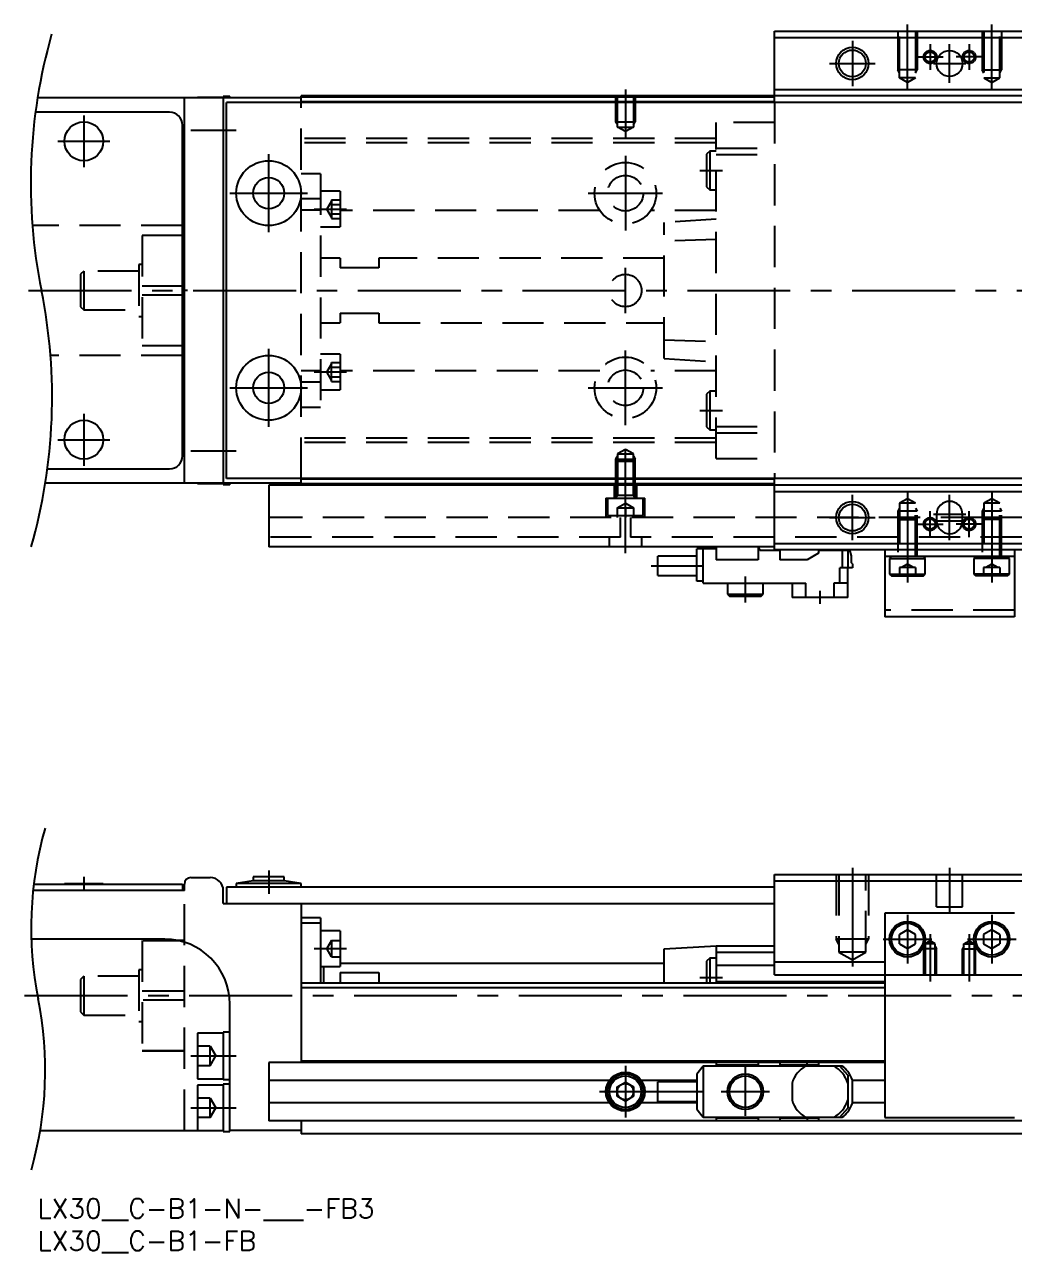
# Model space of a CAD drawing. Extents: x -2 to 444, y -8 to 195.
# Drawn here: x -2 to 150.6, y -8.3 to 181 of the extents above; entities that cross this region are included whole.
import ezdxf

# ---------------------------------------------------------------- set-up
doc = ezdxf.new("R2010")
doc.units = 0
doc.header["$LTSCALE"] = 0.5
doc.linetypes.add('CENTER', pattern=[50.8, 31.75, -6.35, 6.35, -6.35])
doc.linetypes.add('DASHED', pattern=[19.05, 12.7, -6.35])
for name, color, linetype in [('MSM_CENTER', 1, 'CENTER'), ('MSM_CONTINUOUS', 7, 'CONTINUOUS'), ('MSM_DASHED', 4, 'DASHED'), ('MSM_NARROW', 5, 'CONTINUOUS'), ('MSM_PART_NUMBER', 7, 'CONTINUOUS')]:
    doc.layers.add(name, color=color, linetype=linetype)
doc.styles.get("Standard").update_dxf_attribs({"font": 'txt.shx', "height": 3, "bigfont": 'bigfont.shx'})

msp = doc.modelspace()

# ---------------------------------------------------------------- linework, layer by layer
at = {"layer": 'MSM_CENTER'}
for p, q in [((134.14, 171.09), (134.14, 181)), ((147.14, 171.09), (147.14, 181)), ((125.64, 178.5), (125.64, 171.5)), ((137.64, 178), (137.64, 174)), ((140.64, 172), (140.64, 178)), ((143.64, 178), (143.64, 174)), ((122.14, 175), (129.14, 175)), ((135.64, 176), (139.64, 176)), ((138.14, 175), (143.14, 175)), ((145.64, 176), (141.64, 176)), ((90.64, 171), (90.64, 163.49)), ((7.14, 167), (7.14, 159)), ((23.64, 164.7), (30.64, 164.7)), ((3.14, 163), (11.14, 163)), ((35.64, 149), (35.64, 161)), ((90.64, 160.75), (90.64, 149.25)), ((102.14, 158.5), (105.64, 158.5)), ((29.64, 155), (41.64, 155)), ((84.89, 155), (96.39, 155)), ((42.64, 152.55), (47.64, 152.55)), ((90.64, 136.5), (90.64, 143.5)), ((-1.4, 140), (353.64, 140)), ((35.64, 119), (35.64, 131)), ((90.64, 119.25), (90.64, 130.75)), ((42.64, 127.44), (47.64, 127.44)), ((29.64, 125), (41.64, 125)), ((84.89, 125), (96.39, 125)), ((102.14, 121.5), (105.64, 121.5)), ((7.14, 121), (7.14, 113)), ((3.14, 117), (11.14, 117)), ((90.64, 99.5), (90.64, 116.51)), ((23.64, 115.3), (30.64, 115.3)), ((125.64, 101.5), (125.64, 108.5)), ((134.14, 108.91), (134.14, 95)), ((140.64, 101.5), (140.64, 108.5)), ((147.14, 108.91), (147.14, 95)), ((122.14, 105), (129.14, 105)), ((137.64, 102), (137.64, 106)), ((138.14, 105.5), (143.14, 105.5)), ((138.14, 104.5), (143.14, 104.5)), ((143.64, 102), (143.64, 106)), ((135.64, 104), (139.64, 104)), ((145.64, 104), (141.64, 104)), ((94.64, 97.55), (102.64, 97.55)), ((109.14, 91.9), (109.14, 95.9)), ((120.64, 93.7), (120.64, 91.7)), ((7.14, 49.61), (7.14, 47.49)), ((35.64, 50.6), (35.64, 47)), ((125.64, 51), (125.64, 35.81)), ((140.64, 51), (140.64, 44)), ((134.14, 43.75), (134.14, 36.25)), ((147.14, 43.75), (147.14, 36.25)), ((130.39, 40), (137.89, 40)), ((137.64, 40.76), (137.64, 33.5)), ((143.39, 40), (150.89, 40)), ((143.64, 40.76), (143.64, 33.5)), ((42.64, 38.55), (47.64, 38.55)), ((102.14, 34.1), (105.64, 34.1)), ((-2, 31.3), (353.64, 31.3)), ((23.64, 22), (30.64, 22)), ((90.64, 20.5), (90.64, 12.5)), ((109.14, 12.75), (109.14, 20.25)), ((86.64, 16.5), (102.64, 16.5)), ((105.39, 16.5), (112.89, 16.5)), ((23.64, 14), (30.64, 14))]:
    msp.add_line(p, q, dxfattribs=at)
at = {"layer": 'MSM_CONTINUOUS'}
for p, q in [((113.64, 180), (167.64, 180)), ((113.64, 169), (113.64, 180)), ((113.64, 179), (167.64, 179)), ((113.64, 171), (167.64, 171)), ((40.64, 169.7), (0.01, 169.7)), ((22.64, 110.3), (22.64, 169.7)), ((24.64, 169.75), (24.64, 169.7)), ((28.64, 169.75), (24.64, 169.75)), ((29.64, 169.9), (28.64, 169.9)), ((28.64, 169.9), (28.64, 110.1)), ((351.14, 169), (29.14, 169)), ((29.14, 111), (29.14, 169)), ((29.64, 169.9), (29.64, 169.7)), ((40.64, 169), (40.64, 170)), ((340.64, 170), (40.64, 170)), ((113.64, 169.8), (40.64, 169.8)), ((113.64, 169.1), (40.64, 169.1)), ((20.34, 167.5), (-0.32, 167.5)), ((22.34, 114.5), (22.34, 165.5)), ((22.34, 158.2), (22.64, 158.2)), ((22.64, 150), (22.34, 150)), ((22.64, 148.5), (22.34, 148.5)), ((22.64, 148.47), (22.34, 148.47)), ((22.34, 140.72), (22.64, 140.72)), ((22.64, 139.28), (22.34, 139.28)), ((22.64, 131.53), (22.34, 131.53)), ((22.64, 131.5), (22.34, 131.5)), ((22.64, 130), (22.34, 130)), ((22.64, 121.8), (22.34, 121.8)), ((1.52, 112.5), (20.34, 112.5)), ((40.64, 110.3), (1.19, 110.3)), ((24.64, 110.3), (24.64, 110.25)), ((24.64, 110.25), (28.64, 110.25)), ((28.64, 110.1), (29.64, 110.1)), ((351.14, 111), (29.14, 111)), ((29.64, 110.3), (29.64, 110.1)), ((35.64, 110), (35.64, 100.5)), ((345.64, 110), (35.64, 110)), ((40.64, 110), (40.64, 111)), ((113.64, 110.9), (40.64, 110.9)), ((113.64, 110.2), (40.64, 110.2)), ((113.64, 100), (113.64, 111)), ((113.64, 109), (167.64, 109)), ((138.64, 105.5), (138.64, 104.5)), ((142.64, 104.5), (142.64, 105.5)), ((113.64, 100.5), (35.64, 100.5)), ((104.64, 100.5), (104.64, 98.5)), ((111.14, 100.5), (111.14, 98.5)), ((113.64, 101), (167.64, 101)), ((95.64, 96.05), (95.64, 99.05)), ((101.64, 99.05), (95.64, 99.05)), ((104.64, 100.2), (101.64, 100.2)), ((101.64, 95.2), (101.64, 100.2)), ((102.64, 94.9), (102.64, 100.2)), ((111.14, 98.5), (104.64, 98.5)), ((111.39, 100.2), (111.14, 100.2)), ((111.39, 99.9), (111.39, 100.2)), ((114.44, 99.9), (111.39, 99.9)), ((167.64, 100), (113.64, 100)), ((114.44, 100), (114.44, 98.5)), ((118.68, 98.5), (114.44, 98.5)), ((120.44, 99.51), (118.68, 98.5)), ((120.44, 100), (120.44, 99.51)), ((125.01, 99.9), (120.44, 99.9)), ((124.08, 99.9), (124.08, 97.25)), ((124.93, 99.9), (124.93, 97.25)), ((125.01, 99.9), (125.01, 100)), ((125.49, 99.11), (125.24, 100)), ((125.49, 98), (125.49, 99.11)), ((130.64, 100), (130.64, 89.7)), ((150.64, 99), (130.64, 99)), ((131.69, 99), (131.39, 98.7)), ((131.39, 98.7), (131.39, 96.3)), ((131.39, 98.7), (136.89, 98.7)), ((136.89, 98.7), (136.59, 99)), ((136.89, 96.3), (136.89, 98.7)), ((144.69, 99), (144.39, 98.7)), ((144.39, 98.7), (144.39, 96.3)), ((149.89, 98.7), (144.39, 98.7)), ((149.89, 98.7), (149.59, 99)), ((149.89, 96.3), (149.89, 98.7)), ((150.64, 100), (150.64, 89.7)), ((123.7, 94.9), (123.7, 97.25)), ((125.64, 97.25), (123.7, 97.25)), ((124.94, 92.7), (124.94, 97.25)), ((125.64, 97.85), (125.49, 98)), ((125.64, 97.85), (125.64, 97.25)), ((95.64, 96.05), (101.64, 96.05)), ((102.64, 95.2), (101.64, 95.2)), ((102.64, 94.9), (118.48, 94.9)), ((106.39, 94.9), (106.39, 93.2)), ((111.89, 93.2), (111.89, 94.9)), ((116.34, 94.9), (116.34, 92.7)), ((118.48, 92.7), (118.48, 94.9)), ((124.94, 94.9), (122.79, 94.9)), ((122.79, 94.9), (122.79, 92.7)), ((131.39, 96.3), (136.89, 96.3)), ((131.39, 96.3), (131.69, 96)), ((131.69, 96), (136.59, 96)), ((136.59, 96), (136.89, 96.3)), ((149.89, 96.3), (144.39, 96.3)), ((144.39, 96.3), (144.69, 96)), ((149.59, 96), (144.69, 96)), ((149.59, 96), (149.89, 96.3)), ((106.39, 93.2), (106.69, 92.9)), ((106.39, 93.2), (111.89, 93.2)), ((106.69, 92.9), (111.59, 92.9)), ((111.59, 92.9), (111.89, 93.2)), ((124.94, 92.7), (116.34, 92.7)), ((150.64, 89.7), (130.64, 89.7)), ((23.64, 49.5), (26.64, 49.5)), ((33.24, 49.6), (33.24, 49)), ((38.04, 49.6), (33.24, 49.6)), ((38.04, 49), (38.04, 49.6)), ((113.64, 34.5), (113.64, 50)), ((113.64, 50), (167.64, 50)), ((22.64, 47.5), (-0.7, 47.5)), ((-0.59, 48.5), (22.34, 48.5)), ((4.14, 48.6), (10.14, 48.6)), ((4.14, 48.6), (4.14, 48.5)), ((10.14, 48.5), (10.14, 48.6)), ((22.34, 48.5), (22.34, 47.5)), ((22.64, 47.5), (22.64, 48.5)), ((28.64, 45.5), (28.64, 47.5)), ((29.14, 48), (29.14, 45.5)), ((113.64, 48), (29.14, 48)), ((33.24, 49), (30.64, 48.6)), ((30.64, 48.6), (30.64, 48)), ((40.64, 48.6), (30.64, 48.6)), ((38.04, 49), (33.24, 49)), ((40.64, 48.6), (38.04, 49)), ((40.64, 48), (40.64, 48.6)), ((113.64, 49), (167.64, 49)), ((28.64, 45.5), (113.64, 45.5)), ((40.64, 45.5), (40.64, 21)), ((150.64, 44), (130.64, 44)), ((130.64, 44), (130.64, 12.5)), ((43.64, 43.3), (40.64, 43.3)), ((43.64, 42.45), (40.64, 42.45)), ((43.64, 43.3), (43.64, 33.2)), ((19.64, 40), (-0.97, 40)), ((46.64, 41.3), (43.64, 41.3)), ((46.64, 41.3), (46.64, 35.8)), ((134.14, 41.44), (132.89, 40.72)), ((132.89, 39.28), (132.89, 40.72)), ((135.39, 40.72), (134.14, 41.44)), ((135.39, 39.28), (135.39, 40.72)), ((147.14, 41.44), (145.89, 40.72)), ((145.89, 40.72), (145.89, 39.28)), ((148.39, 40.72), (147.14, 41.44)), ((148.39, 40.72), (148.39, 39.28)), ((96.64, 38.5), (104.64, 39)), ((96.64, 33.2), (96.64, 38.5)), ((104.64, 39), (113.64, 39)), ((104.64, 39), (104.64, 33.2)), ((104.64, 38), (113.64, 38)), ((132.89, 39.28), (134.14, 38.56)), ((134.14, 38.56), (135.39, 39.28)), ((145.89, 39.28), (147.14, 38.56)), ((147.14, 38.56), (148.39, 39.28)), ((46.64, 36.3), (96.64, 36.3)), ((103.64, 37.1), (103.14, 36.6)), ((103.14, 36.6), (103.14, 33.2)), ((104.64, 37.1), (103.64, 37.1)), ((103.64, 37.1), (103.64, 33.2)), ((104.64, 36), (113.64, 36)), ((113.64, 36.5), (130.64, 36.5)), ((43.64, 35.8), (46.64, 35.8)), ((44.14, 33.2), (44.14, 35.8)), ((46.64, 34.87), (52.64, 34.87)), ((46.64, 34.87), (46.64, 33.2)), ((52.64, 34.87), (52.64, 33.2)), ((113.64, 34.5), (167.64, 34.5)), ((130.64, 33.2), (40.64, 33.2)), ((130.64, 32.5), (40.64, 32.5)), ((104.64, 33.5), (130.64, 33.5)), ((29.64, 10.35), (29.64, 30)), ((28.64, 25.5), (24.64, 25.5)), ((24.64, 25.5), (24.64, 18.5)), ((29.64, 25.65), (28.64, 25.65)), ((28.64, 25.65), (28.64, 18.35)), ((35.64, 21), (35.64, 12)), ((130.64, 21), (35.64, 21)), ((130.64, 21.2), (40.64, 21.2)), ((104.64, 21), (104.64, 20.45)), ((111.14, 21), (111.14, 20.45)), ((114.44, 21), (114.44, 20.45)), ((118.68, 20.6), (118.68, 21)), ((120.44, 21), (120.44, 20.45)), ((102.64, 20.45), (101.64, 19.19)), ((101.64, 19.19), (101.64, 13.8)), ((124.08, 20.45), (102.64, 20.45)), ((102.64, 20.45), (102.64, 12.55)), ((111.14, 20.6), (104.64, 20.6)), ((120.44, 20.6), (114.44, 20.6)), ((124.94, 19.05), (123.7, 20.45)), ((124.94, 19.05), (124.94, 13.95)), ((24.64, 18.5), (28.64, 18.5)), ((28.64, 17.5), (24.64, 17.5)), ((24.64, 17.5), (24.64, 10.5)), ((28.64, 18.35), (29.64, 18.35)), ((29.64, 17.65), (28.64, 17.65)), ((28.64, 17.65), (28.64, 10.35)), ((88.17, 18.2), (35.64, 18.2)), ((89.39, 17.22), (90.64, 17.94)), ((89.39, 15.78), (89.39, 17.22)), ((90.64, 17.94), (91.89, 17.22)), ((91.89, 17.22), (91.89, 15.78)), ((101.64, 18.2), (93.11, 18.2)), ((95.64, 15), (95.64, 18)), ((101.64, 18), (95.64, 18)), ((116.34, 17.83), (116.34, 15.17)), ((125.64, 14.74), (125.64, 18.26)), ((130.64, 18.2), (125.64, 18.2)), ((90.64, 15.06), (89.39, 15.78)), ((91.89, 15.78), (90.64, 15.06)), ((88.17, 14.8), (35.64, 14.8)), ((101.64, 14.8), (93.11, 14.8)), ((95.64, 15), (101.64, 15)), ((101.64, 13.8), (102.64, 12.55)), ((123.7, 12.55), (124.94, 13.95)), ((130.64, 14.8), (125.64, 14.8)), ((345.64, 12), (35.64, 12)), ((40.64, 12), (40.64, 10)), ((102.64, 12.55), (124.08, 12.55)), ((104.64, 12.55), (104.64, 12)), ((111.14, 12.4), (104.64, 12.4)), ((111.14, 12.55), (111.14, 12)), ((114.44, 12.55), (114.44, 12)), ((120.44, 12.4), (114.44, 12.4)), ((118.68, 12.4), (118.68, 12)), ((120.44, 12.55), (120.44, 12)), ((130.64, 12.5), (150.64, 12.5)), ((0.42, 10.5), (28.64, 10.5)), ((28.64, 10.35), (29.64, 10.35)), ((40.64, 10.5), (29.64, 10.5)), ((340.64, 10), (40.64, 10))]:
    msp.add_line(p, q, dxfattribs=at)
for centre, radius in [((125.64, 175), 2.07), ((140.64, 175), 2), ((7.14, 163), 3), ((35.64, 155), 5), ((35.64, 155), 2.4), ((35.64, 125), 5), ((35.64, 125), 2.4), ((7.14, 117), 3), ((125.64, 105), 2.07), ((134.14, 40), 2.75), ((134.14, 40), 2.45), ((147.14, 40), 2.75), ((147.14, 40), 2.45), ((90.64, 16.5), 3), ((90.64, 16.5), 2.75), ((90.64, 16.5), 2.45), ((109.14, 16.5), 2.75), ((109.14, 16.5), 2.45), ((90.64, 16.5), 1.25)]:
    msp.add_circle(centre, radius, dxfattribs=at)
for centre, radius, start, end in [((20.34, 165.5), 2, 0, 90), ((20.34, 114.5), 2, 270, 0), ((140.64, 105.5), 2, 0, 180), ((140.64, 104.5), 2, 180, 0), ((23.64, 48.5), 1, 90, 180), ((26.64, 47.5), 2, 0, 90), ((19.64, 30), 10, 0, 90), ((120.64, 16.5), 4.5, 118.6246, 162.8538), ((120.64, 16.5), 4.5, 17.1462, 61.3754), ((121.01, 16.5), 5, 38.3525, 52.1855), ((120.64, 16.5), 5.3, 19.37, 35.8295), ((120.64, 16.5), 4.5, 197.1462, 241.3754), ((120.64, 16.5), 4.5, 298.6246, 342.8538), ((121.01, 16.5), 5, 307.8145, 321.6475), ((120.64, 16.5), 5.3, 324.1705, 340.63)]:
    msp.add_arc(centre, radius, start, end, dxfattribs=at)
at = {"layer": 'MSM_DASHED'}
for p, q in [((132.64, 180), (132.64, 174)), ((132.91, 172.8), (132.91, 180)), ((135.37, 180), (135.37, 172.8)), ((135.64, 180), (135.64, 174)), ((145.64, 180), (145.64, 174)), ((145.91, 180), (145.91, 172.8)), ((148.37, 172.8), (148.37, 180)), ((148.64, 180), (148.64, 174)), ((135.64, 174), (132.64, 174)), ((132.91, 173.53), (132.64, 174)), ((135.37, 172.8), (132.91, 172.8)), ((134.14, 172.09), (132.91, 172.8)), ((135.37, 172.8), (134.14, 172.09)), ((135.37, 173.53), (135.64, 174)), ((145.64, 174), (148.64, 174)), ((145.91, 173.53), (145.64, 174)), ((145.91, 172.8), (148.37, 172.8)), ((145.91, 172.8), (147.14, 172.09)), ((147.14, 172.09), (148.37, 172.8)), ((148.37, 173.53), (148.64, 174)), ((40.64, 111), (40.64, 169)), ((89.14, 170), (89.14, 166)), ((89.41, 165.2), (89.41, 170)), ((91.87, 170), (91.87, 165.2)), ((92.14, 170), (92.14, 166)), ((113.64, 169), (113.64, 111)), ((89.41, 165.53), (89.14, 166)), ((89.14, 166), (92.14, 166)), ((89.41, 165.2), (91.87, 165.2)), ((90.64, 164.49), (89.41, 165.2)), ((91.87, 165.2), (90.64, 164.49)), ((91.87, 165.53), (92.14, 166)), ((113.64, 165.9), (104.64, 165.9)), ((104.64, 114.1), (104.64, 165.9)), ((104.64, 163.45), (40.64, 163.45)), ((104.64, 162.75), (40.64, 162.75)), ((103.64, 161.5), (103.14, 161)), ((103.14, 161), (103.14, 156)), ((103.64, 161.5), (103.64, 155.5)), ((104.64, 161.5), (103.64, 161.5)), ((104.64, 161.95), (113.64, 161.95)), ((104.64, 160.95), (113.64, 160.95)), ((43.64, 158), (40.64, 158)), ((43.64, 158), (43.64, 122)), ((46.64, 155.3), (43.64, 155.3)), ((46.64, 155.3), (46.64, 149.8)), ((103.14, 156), (103.64, 155.5)), ((103.64, 155.5), (104.64, 155.5)), ((43.64, 154.13), (40.64, 154.13)), ((45.34, 153.8), (44.62, 152.55)), ((45.34, 154), (46.64, 154)), ((45.34, 154), (45.34, 151.11)), ((43.64, 152.38), (40.64, 152.38)), ((45.34, 151.3), (44.62, 152.55)), ((45.34, 153.28), (46.64, 153.28)), ((45.34, 151.83), (46.64, 151.83)), ((86.69, 152.36), (46.64, 152.36)), ((104.64, 152.36), (94.58, 152.36)), ((22.34, 150), (-0.79, 150)), ((43.64, 149.8), (46.64, 149.8)), ((45.34, 151.11), (46.64, 151.11)), ((104.64, 151), (96.64, 150.47)), ((96.64, 129.53), (96.64, 150.47)), ((16.14, 148.5), (16.14, 131.5)), ((22.34, 148.5), (16.14, 148.5)), ((22.34, 148.47), (16.14, 148.47)), ((104.64, 147.86), (96.64, 147.6)), ((15.64, 144), (15.64, 136)), ((16.14, 144), (15.64, 144)), ((46.64, 145), (43.64, 145)), ((46.64, 145), (46.64, 143.5)), ((52.64, 145), (52.64, 143.5)), ((96.64, 145), (52.64, 145)), ((7.14, 143), (6.64, 142.5)), ((6.64, 142.5), (6.64, 137.5)), ((7.14, 143), (7.14, 137)), ((15.64, 143), (7.14, 143)), ((52.64, 143.5), (46.64, 143.5)), ((16.14, 140.72), (22.34, 140.72)), ((22.34, 139.28), (16.14, 139.28)), ((23.14, 140), (22.64, 140)), ((6.64, 137.5), (7.14, 137)), ((7.14, 137), (15.64, 137)), ((46.64, 136.5), (52.64, 136.5)), ((46.64, 136.5), (46.64, 135)), ((52.64, 136.5), (52.64, 135)), ((15.64, 136), (16.14, 136)), ((43.64, 135), (46.64, 135)), ((52.64, 135), (96.64, 135)), ((16.14, 131.53), (22.34, 131.53)), ((16.14, 131.5), (22.34, 131.5)), ((96.64, 132.4), (104.64, 132.14)), ((22.34, 130), (1.99, 130)), ((46.64, 130.19), (43.64, 130.19)), ((45.34, 128.89), (46.64, 128.89)), ((45.34, 126), (45.34, 128.89)), ((46.64, 130.19), (46.64, 124.69)), ((96.64, 129.53), (104.64, 129)), ((43.64, 127.62), (40.64, 127.62)), ((45.34, 128.69), (44.62, 127.44)), ((45.34, 126.19), (44.62, 127.44)), ((45.34, 128.17), (46.64, 128.17)), ((86.69, 127.64), (46.64, 127.64)), ((104.64, 127.64), (94.58, 127.64)), ((43.64, 125.87), (40.64, 125.87)), ((45.34, 126.72), (46.64, 126.72)), ((45.34, 126), (46.64, 126)), ((43.64, 124.69), (46.64, 124.69)), ((103.64, 124.5), (103.14, 124)), ((103.14, 124), (103.14, 119)), ((104.64, 124.5), (103.64, 124.5)), ((103.64, 124.5), (103.64, 118.5)), ((40.64, 122), (43.64, 122)), ((103.14, 119), (103.64, 118.5)), ((103.64, 118.5), (104.64, 118.5)), ((104.64, 119.05), (113.64, 119.05)), ((104.64, 118.05), (113.64, 118.05)), ((104.64, 117.25), (40.64, 117.25)), ((104.64, 116.55), (40.64, 116.55)), ((90.64, 115.51), (89.41, 114.8)), ((91.87, 114.8), (90.64, 115.51)), ((89.41, 114.47), (89.14, 114)), ((89.14, 114), (89.14, 108)), ((89.14, 114), (92.14, 114)), ((89.41, 113.96), (89.14, 113.69)), ((89.14, 113.69), (92.14, 113.69)), ((89.41, 114.8), (91.87, 114.8)), ((89.41, 114.8), (89.41, 108.47)), ((89.41, 113.96), (91.87, 113.96)), ((91.87, 108.47), (91.87, 114.8)), ((91.87, 114.47), (92.14, 114)), ((92.14, 113.69), (91.87, 113.96)), ((92.14, 108), (92.14, 114)), ((104.64, 114.1), (113.64, 114.1)), ((88.89, 110), (88.89, 108)), ((92.39, 108), (92.39, 110)), ((87.64, 108), (93.64, 108)), ((87.64, 108), (87.64, 105)), ((87.89, 108), (87.89, 105.3)), ((89.14, 108.47), (92.14, 108.47)), ((89.14, 108), (89.41, 108.47)), ((92.14, 108), (91.87, 108.47)), ((93.39, 105.3), (93.39, 108)), ((93.64, 105), (93.64, 108)), ((134.14, 107.91), (132.91, 107.2)), ((135.37, 107.2), (134.14, 107.91)), ((147.14, 107.91), (145.91, 107.2)), ((148.37, 107.2), (147.14, 107.91)), ((89.39, 106.5), (90.64, 107.22)), ((89.39, 106.5), (89.39, 105)), ((89.39, 106.5), (91.89, 106.5)), ((90.64, 107.22), (91.89, 106.5)), ((90.64, 106.5), (90.64, 105)), ((91.89, 106.5), (91.89, 105)), ((132.91, 106.47), (132.64, 106)), ((135.37, 107.2), (132.91, 107.2)), ((132.91, 107.2), (132.91, 99)), ((135.37, 99), (135.37, 107.2)), ((135.37, 106.47), (135.64, 106)), ((145.91, 106.47), (145.64, 106)), ((145.91, 107.2), (145.91, 99)), ((148.37, 107.2), (145.91, 107.2)), ((148.37, 99), (148.37, 107.2)), ((148.37, 106.47), (148.64, 106)), ((345.64, 105), (35.64, 105)), ((87.89, 105.3), (88.19, 105)), ((87.89, 105.3), (93.39, 105.3)), ((89.87, 102), (89.87, 105)), ((91.41, 105), (91.41, 102)), ((93.09, 105), (93.39, 105.3)), ((132.64, 106), (132.64, 99)), ((135.64, 106), (132.64, 106)), ((132.94, 105), (132.64, 104.69)), ((132.64, 104.69), (135.64, 104.69)), ((132.94, 105), (135.33, 105)), ((135.64, 104.69), (135.33, 105)), ((135.64, 99), (135.64, 106)), ((145.64, 106), (145.64, 99)), ((148.64, 106), (145.64, 106)), ((145.94, 105), (145.64, 104.69)), ((148.64, 104.69), (145.64, 104.69)), ((148.33, 105), (145.94, 105)), ((148.64, 104.69), (148.33, 105)), ((148.64, 99), (148.64, 106)), ((89.87, 102), (35.64, 102)), ((88.17, 100.5), (88.17, 102)), ((189.87, 102), (91.41, 102)), ((93.11, 102), (93.11, 100.5)), ((132.89, 97.3), (132.89, 96)), ((135.39, 97.3), (132.89, 97.3)), ((134.14, 97.84), (133.2, 97.3)), ((135.07, 97.3), (134.14, 97.84)), ((134.14, 97.3), (134.14, 96)), ((135.39, 97.3), (135.39, 96)), ((145.89, 97.3), (145.89, 96)), ((148.39, 97.3), (145.89, 97.3)), ((147.14, 97.84), (146.2, 97.3)), ((148.07, 97.3), (147.14, 97.84)), ((147.14, 97.3), (147.14, 96)), ((148.39, 97.3), (148.39, 96)), ((150.64, 90.7), (130.64, 90.7)), ((123.14, 50), (123.14, 40)), ((123.57, 50), (123.57, 38)), ((127.7, 38), (127.7, 50)), ((128.14, 50), (128.14, 40)), ((138.64, 45), (138.64, 50)), ((142.64, 45), (142.64, 50)), ((22.64, 10.5), (22.64, 47.5)), ((138.64, 45), (142.64, 45)), ((16.14, 39.8), (16.14, 22.8)), ((22.64, 39.8), (16.14, 39.8)), ((22.64, 39.77), (16.14, 39.77)), ((45.34, 39.8), (44.62, 38.55)), ((45.34, 39.8), (46.64, 39.8)), ((45.34, 39.8), (45.34, 37.3)), ((128.14, 40), (123.14, 40)), ((123.57, 39.25), (123.14, 40)), ((127.7, 39.25), (128.14, 40)), ((137.64, 39.76), (136.85, 39.31)), ((138.42, 39.31), (137.64, 39.76)), ((142.85, 39.31), (143.64, 39.76)), ((143.64, 39.76), (144.42, 39.31)), ((45.34, 37.3), (44.62, 38.55)), ((45.34, 38.55), (46.64, 38.55)), ((127.7, 38), (123.57, 38)), ((123.57, 38), (125.64, 36.81)), ((125.64, 36.81), (127.7, 38)), ((136.85, 38.87), (136.64, 38.5)), ((138.64, 38.5), (136.64, 38.5)), ((136.64, 34.5), (136.64, 38.5)), ((138.42, 39.31), (136.85, 39.31)), ((136.85, 39.31), (136.85, 34.5)), ((138.42, 34.5), (138.42, 39.31)), ((138.42, 38.87), (138.64, 38.5)), ((138.64, 34.5), (138.64, 38.5)), ((142.85, 38.87), (142.64, 38.5)), ((142.64, 34.5), (142.64, 38.5)), ((142.64, 38.5), (144.64, 38.5)), ((142.85, 39.31), (144.42, 39.31)), ((142.85, 34.5), (142.85, 39.31)), ((144.42, 39.31), (144.42, 34.5)), ((144.42, 38.87), (144.64, 38.5)), ((144.64, 34.5), (144.64, 38.5)), ((45.34, 37.3), (46.64, 37.3)), ((7.14, 34.3), (6.64, 33.8)), ((7.14, 34.3), (7.14, 28.3)), ((15.64, 34.3), (7.14, 34.3)), ((15.64, 35.3), (15.64, 27.3)), ((16.14, 35.3), (15.64, 35.3)), ((6.64, 33.8), (6.64, 28.8)), ((16.14, 32.02), (22.64, 32.02)), ((22.64, 30.58), (16.14, 30.58)), ((6.64, 28.8), (7.14, 28.3)), ((7.14, 28.3), (15.64, 28.3)), ((15.64, 27.3), (16.14, 27.3)), ((16.14, 22.83), (22.64, 22.83)), ((16.14, 22.8), (22.64, 22.8)), ((26.64, 23.5), (24.64, 23.5)), ((26.64, 20.5), (26.64, 23.5)), ((26.64, 23.5), (27.5, 22)), ((26.64, 20.5), (27.5, 22)), ((26.64, 20.5), (24.64, 20.5)), ((26.64, 15.5), (24.64, 15.5)), ((26.64, 12.5), (26.64, 15.5)), ((26.64, 15.5), (27.5, 14)), ((26.64, 12.5), (27.5, 14)), ((26.64, 12.5), (24.64, 12.5))]:
    msp.add_line(p, q, dxfattribs=at)
for centre, radius in [((137.64, 176), 1), ((137.64, 176), 0.784), ((143.64, 176), 1), ((143.64, 176), 0.784), ((90.64, 155), 4.75), ((90.64, 155), 2.75), ((90.64, 140), 2.5), ((90.64, 125), 4.75), ((90.64, 125), 2.75), ((137.64, 104), 1), ((137.64, 104), 0.784), ((143.64, 104), 1), ((143.64, 104), 0.784)]:
    msp.add_circle(centre, radius, dxfattribs=at)
at = {"layer": 'MSM_NARROW'}
for centre in [(125.64, 175), (125.64, 105)]:
    msp.add_circle(centre, 2.5, dxfattribs=at)
for centre, radius, start, end in [((82.6, 156.5), 83.65, 164.0452, 191.3736), ((-81.4, 123.5), 83.65, 344.0452, 11.3736), ((54.77, 41.79), 55.76, 164.0452, 191.3736), ((-54.57, 19.79), 55.76, 344.0452, 11.3736)]:
    msp.add_arc(centre, radius, start, end, dxfattribs=at)

# ---------------------------------------------------------------- texts
at = {"layer": 'MSM_PART_NUMBER'}
for s, p in [('LX30__C-B1-N-___-FB3', (0, -3)), ('LX30__C-B1-FB', (0, -8))]:
    msp.add_text(s, height=3, dxfattribs=at).set_placement(p)

doc.saveas('drawing.dxf')
